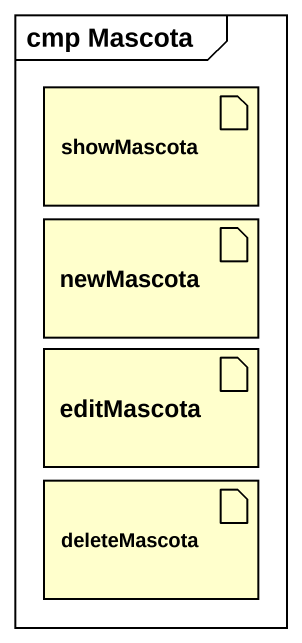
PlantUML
@startuml
mainframe cmp Mascota
artifact showMascota
artifact newMascota
artifact editMascota
artifact deleteMascota
@enduml
